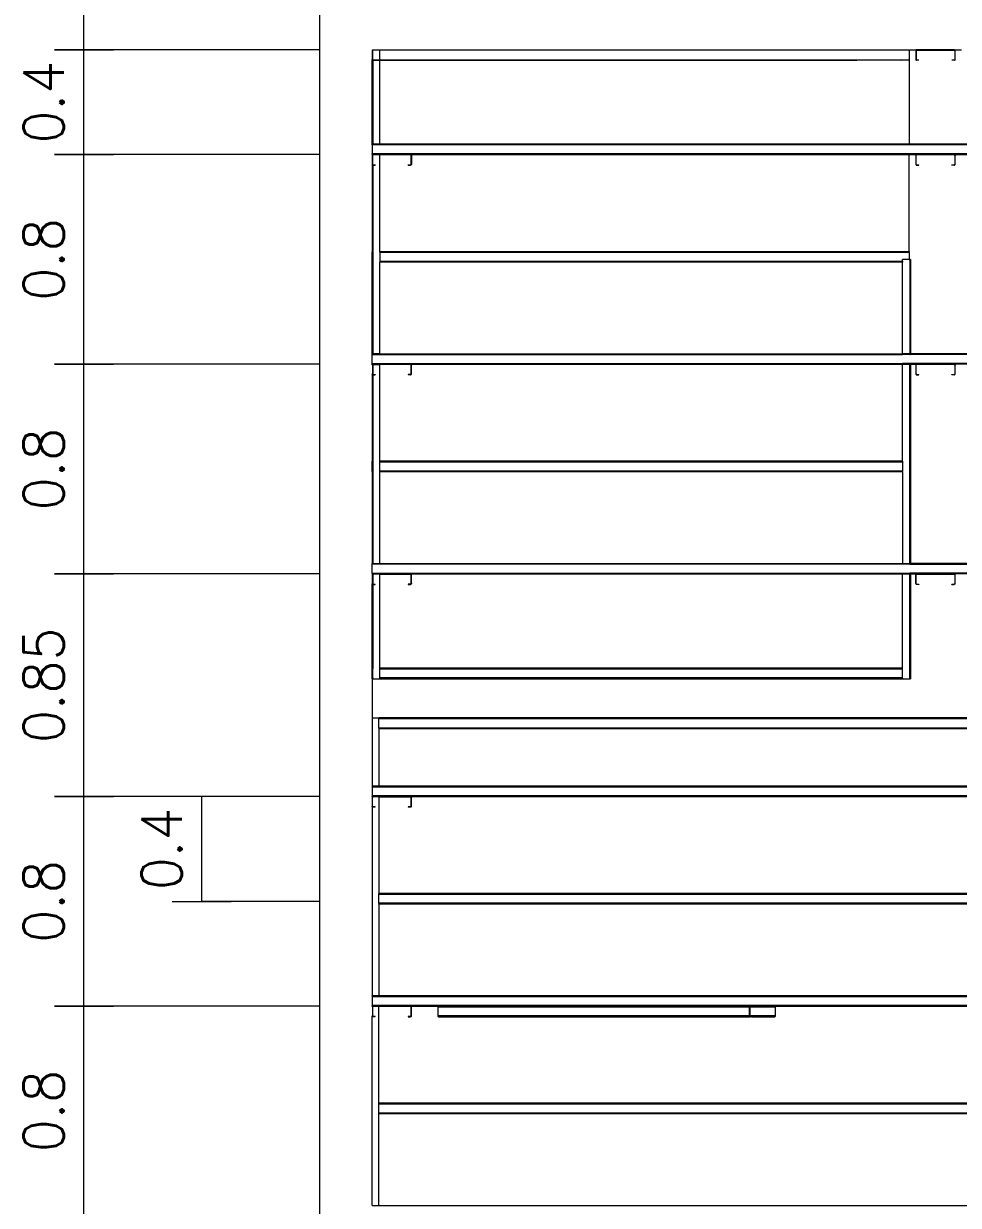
# Model space of a CAD drawing. Header units: millimetres. Extents: x 16 to 499, y 22 to 82.
# Drawn here: x 305.3 to 312.44, y 62.7 to 71.72 of the extents above; entities that cross this region are included whole.
import ezdxf
from ezdxf.enums import TextEntityAlignment as Align

# ---------------------------------------------------------------- set-up
doc = ezdxf.new("R2010")
doc.units = ezdxf.units.MM
doc.layers.add('BARRAS_DE_ACERO', color=7, linetype='Continuous', lineweight=9)
doc.layers.add('COTAS', color=13, linetype='Continuous', lineweight=9)
doc.styles.add('CYPETXT', font='romans__.ttf', dxfattribs={"height": 0.2})

msp = doc.modelspace()

# ---------------------------------------------------------------- linework, layer by layer
at = {"layer": 'BARRAS_DE_ACERO'}
for p, q in [((307.5616, 71.5184), (307.5616, 71.9184)), ((307.9616, 71.4444), (307.9616, 70.7984)), ((307.9621, 71.4421), (307.9616, 71.4444)), ((307.9621, 70.7984), (307.9621, 71.4421)), ((307.9634, 71.4402), (307.9621, 71.4421)), ((307.9636, 71.4444), (307.9636, 71.5124)), ((307.9639, 71.4429), (307.9636, 71.4444)), ((307.9639, 71.4429), (307.9648, 71.4416)), ((307.9648, 71.4416), (307.9653, 71.4412)), ((307.9653, 71.4412), (307.9653, 71.5156)), ((307.9653, 71.4412), (307.9661, 71.4407)), ((307.9676, 71.4404), (307.9661, 71.4407)), ((307.9676, 71.4404), (307.9676, 71.5164)), ((307.9856, 71.4404), (307.9676, 71.4404)), ((307.9856, 71.4384), (307.9856, 71.4404)), ((308.0216, 70.7984), (308.0216, 71.5164)), ((312.0616, 71.5184), (312.0616, 70.7984)), ((312.1116, 71.4444), (312.1121, 71.4421)), ((312.1121, 71.5147), (312.1134, 71.5166)), ((312.1134, 71.4402), (312.1121, 71.4421)), ((312.1153, 71.5179), (312.1134, 71.5166)), ((312.1136, 71.5124), (312.1139, 71.5139)), ((312.1136, 71.5124), (312.1136, 71.4444)), ((312.1139, 71.4429), (312.1136, 71.4444)), ((312.1139, 71.5139), (312.1148, 71.5152)), ((312.1139, 71.4429), (312.1148, 71.4416)), ((312.1161, 71.5161), (312.1148, 71.5152)), ((312.1161, 71.4407), (312.1148, 71.4416)), ((312.1176, 71.5184), (312.1153, 71.5179)), ((312.1161, 71.5161), (312.1176, 71.5164)), ((312.1176, 71.4404), (312.1161, 71.4407)), ((312.4056, 71.5184), (312.1176, 71.5184)), ((312.1176, 71.5164), (312.4056, 71.5164)), ((312.3876, 71.4384), (312.3876, 71.4404)), ((312.4056, 71.4404), (312.3876, 71.4404)), ((312.4056, 71.5184), (312.4616, 71.5184)), ((312.4079, 71.5179), (312.4056, 71.5184)), ((312.4072, 71.5161), (312.4056, 71.5164)), ((312.4056, 71.4404), (312.4072, 71.4407)), ((312.4084, 71.5152), (312.4072, 71.5161)), ((312.4084, 71.4416), (312.4072, 71.4407)), ((312.4079, 71.5179), (312.4099, 71.5166)), ((312.4084, 71.5152), (312.4093, 71.5139)), ((312.4093, 71.4429), (312.4084, 71.4416)), ((312.4096, 71.5124), (312.4093, 71.5139)), ((312.4093, 71.4429), (312.4096, 71.4444)), ((312.4096, 71.5124), (312.4096, 71.4444)), ((312.4099, 71.5166), (312.4112, 71.5147)), ((312.4112, 71.4421), (312.4099, 71.4402)), ((312.4116, 71.5124), (312.4112, 71.5147)), ((312.4112, 71.4421), (312.4116, 71.4444)), ((312.4116, 71.4444), (312.4116, 71.5124)), ((307.9634, 70.7984), (307.9634, 71.4402)), ((307.9653, 71.4389), (307.9634, 71.4402)), ((307.9653, 71.4389), (307.9653, 70.7984)), ((307.9676, 71.4384), (307.9653, 71.4389)), ((307.9676, 71.4384), (307.9676, 70.7984)), ((307.9676, 71.4384), (307.9856, 71.4384)), ((312.1153, 71.4389), (312.1134, 71.4402)), ((312.1153, 71.4389), (312.1176, 71.4384)), ((312.1356, 71.4384), (312.1176, 71.4384)), ((312.4056, 71.4384), (312.3876, 71.4384)), ((312.4079, 71.4389), (312.4056, 71.4384)), ((312.4099, 71.4402), (312.4079, 71.4389)), ((307.9621, 70.6384), (307.9621, 69.975)), ((307.9653, 70.6384), (307.9653, 69.9767)), ((307.9676, 70.6384), (307.9676, 69.978)), ((308.0216, 69.9784), (308.0216, 70.7164)), ((312.0616, 69.9784), (312.0616, 70.7184)), ((307.9616, 69.9767), (307.9616, 69.9775)), ((307.9619, 69.9767), (307.9616, 69.9767)), ((307.9616, 69.9747), (307.9616, 69.9767)), ((307.9616, 69.9747), (307.9616, 69.9724)), ((307.9622, 69.9747), (307.9616, 69.9747)), ((307.9616, 69.9044), (307.9616, 69.9724)), ((307.9619, 69.9767), (307.9621, 69.9752)), ((307.9621, 69.975), (307.9621, 69.9752)), ((307.9623, 69.9739), (307.9625, 69.9724)), ((307.9625, 69.9044), (307.9625, 69.9724)), ((307.9634, 69.9739), (307.9634, 69.9724)), ((307.9634, 69.9044), (307.9634, 69.9724)), ((307.9653, 69.9752), (307.9653, 69.9767)), ((307.9653, 69.9752), (307.9653, 69.9747)), ((307.9653, 69.9747), (307.9653, 69.9739)), ((307.9653, 69.9724), (307.9653, 69.9739)), ((307.9653, 69.9724), (307.9653, 69.9724)), ((307.9653, 69.9044), (307.9653, 69.9724)), ((307.9676, 69.9768), (307.9676, 69.978)), ((307.9676, 69.9768), (307.9676, 69.9768)), ((307.9676, 69.9768), (307.9676, 69.9767)), ((307.9676, 69.9767), (307.9676, 69.9764)), ((307.9676, 69.9767), (307.9676, 69.9767)), ((307.9676, 69.9764), (307.9676, 69.9761)), ((307.9676, 69.9749), (307.9676, 69.9761)), ((307.9676, 69.9749), (307.9676, 69.9749)), ((307.9676, 69.9748), (307.9676, 69.9749)), ((307.9676, 69.9724), (307.9676, 69.9044)), ((308.0216, 69.9784), (312.0616, 69.9784)), ((308.0216, 69.9784), (308.0216, 69.978)), ((308.0216, 69.978), (312.0616, 69.978)), ((308.0216, 69.9767), (308.0216, 69.978)), ((308.0216, 69.9767), (312.0616, 69.9767)), ((308.0216, 69.9764), (308.0216, 69.9767)), ((308.0216, 69.9764), (308.0216, 69.9761)), ((308.0216, 69.9752), (308.0216, 69.9761)), ((308.0216, 69.9752), (308.0216, 69.9747)), ((312.0616, 69.9724), (308.0216, 69.9724)), ((312.011, 69.9044), (312.011, 69.9184)), ((312.0616, 69.9184), (312.011, 69.9184)), ((312.0616, 69.9784), (312.0616, 69.978)), ((312.0616, 69.978), (312.0616, 69.9767)), ((312.0616, 69.9747), (312.0616, 69.9767)), ((312.0673, 69.9184), (312.0673, 69.1984)), ((312.0692, 69.9184), (312.0673, 69.9184)), ((312.0692, 69.9184), (312.0705, 69.9184)), ((312.0692, 69.1984), (312.0692, 69.9184)), ((312.0705, 69.9184), (312.0705, 69.1984)), ((312.071, 69.9184), (312.0705, 69.9184)), ((312.071, 69.1984), (312.071, 69.9184)), ((307.9621, 69.9018), (307.9622, 69.9021)), ((307.9634, 69.9044), (307.9634, 69.9029)), ((307.9634, 69.9021), (307.9634, 69.9029)), ((307.9634, 69.9029), (307.9634, 69.9029)), ((307.9634, 69.9021), (307.9634, 69.9004)), ((307.9634, 69.1984), (307.9634, 69.9004)), ((307.9653, 69.9044), (307.9653, 69.9029)), ((307.9653, 69.9016), (307.9653, 69.9021)), ((307.9653, 69.9007), (307.9653, 69.9016)), ((307.9653, 69.9004), (307.9653, 69.9007)), ((307.9653, 69.9004), (307.9653, 69.1984)), ((307.9676, 69.9044), (307.9676, 69.9029)), ((307.9676, 69.9029), (307.9676, 69.9029)), ((307.9676, 69.8984), (307.9676, 69.1984)), ((308.0216, 69.9044), (312.011, 69.9044)), ((308.0216, 69.9021), (308.0216, 69.9016)), ((312.011, 69.9021), (308.0216, 69.9021)), ((308.0216, 69.9016), (308.0216, 69.9002)), ((312.011, 69.8984), (308.0216, 69.8984)), ((308.0216, 69.1984), (308.0216, 69.8984)), ((312.011, 69.9044), (312.011, 69.9021)), ((312.011, 69.9002), (312.011, 69.9021)), ((312.011, 68.3784), (312.011, 69.1184)), ((312.065, 69.1184), (312.065, 68.3184)), ((312.0673, 67.5984), (312.0673, 69.1184)), ((307.9616, 69.0384), (307.9616, 68.3775)), ((307.9653, 69.0384), (307.9653, 68.3767)), ((307.9676, 69.0384), (307.9676, 68.378)), ((307.9616, 68.3767), (307.9616, 68.3775)), ((307.9619, 68.3767), (307.9616, 68.3775)), ((307.9616, 68.3747), (307.9616, 68.3767)), ((307.9616, 68.3724), (307.9616, 68.3747)), ((307.9622, 68.3747), (307.9616, 68.3747)), ((307.9625, 68.3724), (307.9623, 68.3739)), ((307.9634, 68.3724), (307.9634, 68.3739)), ((307.9653, 68.3767), (307.9653, 68.3752)), ((307.9653, 68.3747), (307.9653, 68.3752)), ((307.9653, 68.3739), (307.9653, 68.3747)), ((307.9676, 68.3768), (307.9676, 68.378)), ((307.9676, 68.3768), (307.9676, 68.3767)), ((307.9676, 68.3764), (307.9676, 68.3767)), ((307.9676, 68.3767), (307.9676, 68.3767)), ((307.9676, 68.3764), (307.9676, 68.3761)), ((307.9676, 68.3761), (307.9676, 68.3749)), ((307.9676, 68.3749), (307.9676, 68.3748)), ((307.9676, 68.3749), (307.9676, 68.3749)), ((307.9676, 68.3748), (307.9676, 68.3739)), ((307.9676, 68.3739), (307.9676, 68.3726)), ((308.0216, 68.3784), (312.011, 68.3784)), ((312.011, 68.378), (308.0216, 68.378)), ((308.0216, 68.3767), (312.011, 68.3767)), ((308.0216, 68.3764), (308.0216, 68.3767)), ((308.0216, 68.3764), (308.0216, 68.3761)), ((308.0216, 68.3752), (308.0216, 68.3761)), ((308.0216, 68.3752), (308.0216, 68.3747)), ((308.0216, 68.3747), (310.8673, 68.3747)), ((308.0216, 68.3747), (308.0216, 68.3724)), ((312.011, 68.3784), (312.011, 68.378)), ((312.011, 68.378), (312.011, 68.3767)), ((312.011, 68.3747), (312.011, 68.3724)), ((307.9616, 68.3044), (307.9616, 68.3724)), ((307.9616, 68.3724), (307.9625, 68.3724)), ((307.9616, 68.3021), (307.9616, 68.3002)), ((307.9625, 68.3724), (307.9625, 68.3724)), ((307.9634, 68.3044), (307.9634, 68.3724)), ((307.9634, 68.3029), (307.9634, 68.3044)), ((307.9634, 68.3029), (307.9634, 68.3021)), ((307.9634, 68.3029), (307.9634, 68.3029)), ((307.9634, 68.3004), (307.9634, 68.3021)), ((307.9653, 68.3724), (307.9653, 68.3044)), ((307.9653, 68.3029), (307.9653, 68.3044)), ((307.9653, 68.3022), (307.9653, 68.3029)), ((307.9653, 68.3016), (307.9653, 68.3007)), ((307.9653, 68.3002), (307.9653, 68.2984)), ((307.9676, 68.3726), (307.9676, 68.3726)), ((307.9676, 68.3726), (307.9676, 68.3724)), ((307.9676, 68.3724), (307.9676, 68.3044)), ((307.9676, 68.3029), (307.9676, 68.3044)), ((307.9676, 68.3029), (307.9676, 68.3029)), ((307.9676, 68.3021), (307.9676, 68.3029)), ((307.9676, 68.3016), (307.9676, 68.3007)), ((307.9676, 68.3004), (307.9676, 68.3007)), ((307.9676, 68.3004), (307.9676, 68.3002)), ((307.9676, 68.2984), (307.9676, 68.2989)), ((307.9676, 68.2984), (307.9676, 67.5984)), ((308.0216, 68.3724), (312.011, 68.3724)), ((308.0216, 68.3044), (308.0216, 68.3724)), ((308.0216, 68.3044), (312.011, 68.3044)), ((308.0216, 68.3021), (308.0216, 68.3044)), ((308.0216, 68.3002), (308.0216, 68.3016)), ((308.0216, 68.2989), (308.0216, 68.3002)), ((312.011, 68.2984), (308.0216, 68.2984)), ((312.011, 68.2989), (312.011, 68.2984)), ((312.0692, 67.5984), (312.0692, 68.3402)), ((307.9616, 67.5984), (307.9621, 67.5984)), ((307.9616, 67.5966), (307.9616, 67.5979)), ((307.9616, 67.5947), (307.9616, 67.5966)), ((307.9616, 67.5924), (307.9616, 67.5947)), ((307.9616, 67.5244), (307.9616, 67.5924)), ((307.9616, 67.5221), (307.9616, 67.5244)), ((307.9616, 67.5221), (307.9616, 67.5202)), ((307.9616, 67.5189), (307.9616, 67.5184)), ((307.9621, 67.5184), (307.9616, 67.5184)), ((307.9639, 67.5139), (307.9636, 67.5124)), ((307.9636, 67.4444), (307.9636, 67.5124)), ((307.9639, 67.5139), (307.9648, 67.5152)), ((307.9653, 67.5156), (307.9648, 67.5152)), ((307.9661, 67.5161), (307.9653, 67.5156)), ((307.9653, 67.4412), (307.9653, 67.5156)), ((307.9661, 67.5161), (307.9676, 67.5164)), ((308.2556, 67.5184), (307.9676, 67.5184)), ((308.0216, 67.5164), (307.9676, 67.5164)), ((308.0216, 66.7984), (308.0216, 67.5164)), ((308.0216, 67.5164), (308.2556, 67.5164)), ((308.2556, 67.5164), (308.2572, 67.5161)), ((308.2572, 67.5161), (308.2584, 67.5152)), ((308.2584, 67.5152), (308.2593, 67.5139)), ((308.2593, 67.5139), (308.2596, 67.5124)), ((308.2596, 67.4444), (308.2596, 67.5124)), ((308.2616, 67.4444), (308.2616, 67.5124)), ((312.011, 66.7984), (312.011, 67.5184)), ((312.065, 66.7184), (312.065, 67.5184)), ((312.0673, 67.5184), (312.0673, 66.7184)), ((312.0705, 67.5184), (312.0705, 66.7184)), ((312.071, 67.5184), (312.071, 66.7184)), ((307.9616, 67.4444), (307.9616, 66.7975)), ((307.9616, 67.4444), (307.9621, 67.4421)), ((307.9634, 67.4402), (307.9621, 67.4421)), ((307.9634, 67.4402), (307.9634, 66.7984)), ((307.9653, 67.4389), (307.9634, 67.4402)), ((307.9639, 67.4429), (307.9636, 67.4444)), ((307.9648, 67.4416), (307.9639, 67.4429)), ((307.9648, 67.4416), (307.9653, 67.4412)), ((307.9653, 67.4412), (307.9661, 67.4407)), ((307.9653, 67.4389), (307.9653, 66.7984)), ((307.9676, 67.4384), (307.9653, 67.4389)), ((307.9661, 67.4407), (307.9676, 67.4404)), ((307.9676, 67.4384), (307.9856, 67.4384)), ((307.9856, 67.4384), (307.9856, 67.4404)), ((308.2376, 67.4404), (308.2376, 67.4384)), ((308.2556, 67.4404), (308.2376, 67.4404)), ((308.2376, 67.4384), (308.2556, 67.4384)), ((308.2572, 67.4407), (308.2556, 67.4404)), ((308.2572, 67.4407), (308.2584, 67.4416)), ((308.2584, 67.4416), (308.2593, 67.4429)), ((308.2596, 67.4444), (308.2593, 67.4429)), ((308.2599, 67.4402), (308.2612, 67.4421)), ((308.2616, 67.4444), (308.2612, 67.4421)), ((307.9616, 66.7975), (307.9616, 66.7966)), ((307.9616, 66.7975), (307.9619, 66.7966)), ((307.9619, 66.7966), (307.9616, 66.7966)), ((307.9622, 66.7947), (307.9616, 66.7947)), ((307.9619, 66.7964), (307.9619, 66.7966)), ((307.9619, 66.7964), (307.9619, 66.7961)), ((307.9621, 66.795), (307.9619, 66.7961)), ((307.9621, 66.795), (307.9621, 66.7964)), ((307.9625, 66.7924), (307.9623, 66.7939)), ((307.9625, 66.7924), (307.9625, 66.7924)), ((307.9634, 66.7964), (307.9634, 66.7939)), ((307.9634, 66.7939), (307.9634, 66.7924)), ((307.9634, 66.7924), (307.9634, 66.7221)), ((307.9653, 66.7979), (307.9653, 66.7984)), ((307.9653, 66.7966), (307.9653, 66.7979)), ((307.9653, 66.7964), (307.9653, 66.7966)), ((307.9653, 66.7964), (307.9653, 66.7952)), ((307.9653, 66.7952), (307.9653, 66.7939)), ((307.9653, 66.7939), (307.9653, 66.7244)), ((307.9676, 66.7979), (307.9676, 66.7966)), ((307.9676, 66.7964), (307.9676, 66.7966)), ((307.9676, 66.7947), (307.9676, 66.7964)), ((307.9676, 66.7244), (307.9676, 66.7924)), ((308.0216, 66.7984), (312.011, 66.7984)), ((312.011, 66.7979), (308.0216, 66.7979)), ((308.0216, 66.7966), (308.0216, 66.7952)), ((308.0216, 66.7947), (308.0216, 66.7952)), ((308.0216, 66.7924), (308.0216, 66.7939)), ((312.011, 66.7984), (312.011, 66.7979)), ((312.011, 66.7244), (312.011, 66.7924)), ((307.9622, 66.7221), (307.9616, 66.7221)), ((307.9616, 66.7221), (307.9616, 66.7202)), ((307.9616, 66.7202), (307.9616, 66.7193)), ((307.9616, 66.7193), (307.9616, 66.7184)), ((307.9616, 66.7184), (307.9621, 66.7184)), ((307.9616, 66.7184), (307.9616, 66.4184)), ((307.9619, 66.7202), (307.9621, 66.7218)), ((307.9621, 66.7218), (307.9622, 66.7221)), ((307.9621, 66.7218), (307.9621, 66.7189)), ((307.9621, 66.7184), (307.9621, 66.7189)), ((307.9621, 66.7184), (307.9634, 66.7184)), ((307.9622, 66.7221), (307.9625, 66.7244)), ((307.9634, 66.7184), (307.9634, 66.7221)), ((307.9634, 66.7184), (307.9653, 66.7184)), ((307.9676, 66.7244), (307.9676, 66.7189)), ((308.0216, 66.7202), (308.0216, 66.7221)), ((312.011, 66.7202), (308.0216, 66.7202)), ((308.0216, 66.7189), (308.0216, 66.7202)), ((308.0216, 66.7189), (308.0216, 66.7184)), ((312.011, 66.7221), (312.011, 66.7202)), ((312.011, 66.7202), (312.011, 66.7189)), ((312.011, 66.7184), (312.0616, 66.7184)), ((307.9616, 66.4184), (308.0123, 66.4184)), ((308.0123, 66.4184), (308.0123, 66.4179)), ((314.5104, 66.4184), (308.0123, 66.4184)), ((314.5104, 66.4166), (308.0123, 66.4166)), ((308.0123, 66.4147), (308.0123, 66.4166)), ((308.0123, 66.4124), (308.0123, 66.4147)), ((308.0123, 66.4147), (314.5104, 66.4147)), ((308.0123, 66.3444), (308.0123, 66.4124)), ((308.0123, 66.3421), (308.0123, 66.3444)), ((308.0123, 66.3402), (308.0123, 66.3421)), ((308.0123, 66.3421), (314.5104, 66.3421)), ((308.0123, 66.3402), (308.0123, 66.3389)), ((307.9616, 65.8984), (307.9616, 65.8979)), ((307.9616, 65.8979), (307.9616, 65.8966)), ((314.5676, 65.8979), (307.9616, 65.8979)), ((307.9616, 65.8966), (307.9616, 65.8947)), ((307.9616, 65.8924), (307.9616, 65.8244)), ((307.9616, 65.8221), (307.9616, 65.8216)), ((307.9616, 65.8207), (307.9616, 65.8216)), ((307.9616, 65.8207), (307.9616, 65.8207)), ((307.9616, 65.8202), (307.9616, 65.8189)), ((307.9616, 65.8184), (307.9616, 65.8124)), ((307.9621, 65.8147), (307.9616, 65.8124)), ((307.9634, 65.8166), (307.9621, 65.8147)), ((307.9634, 65.8166), (307.9653, 65.8179)), ((307.9639, 65.8139), (307.9636, 65.8124)), ((307.9636, 65.7444), (307.9636, 65.8124)), ((307.9639, 65.8139), (307.9648, 65.8152)), ((307.9661, 65.8161), (307.9648, 65.8152)), ((307.9676, 65.8164), (307.9661, 65.8161)), ((307.9676, 65.8184), (308.2556, 65.8184)), ((308.0123, 65.8164), (307.9676, 65.8164)), ((308.0123, 65.8164), (308.0123, 65.0784)), ((308.0123, 65.8164), (308.2556, 65.8164)), ((308.2556, 65.8184), (308.4677, 65.8184)), ((308.2579, 65.8179), (308.2556, 65.8184)), ((308.2556, 65.8164), (308.2572, 65.8161)), ((308.2584, 65.8152), (308.2572, 65.8161)), ((308.2599, 65.8166), (308.2579, 65.8179)), ((308.2593, 65.8139), (308.2584, 65.8152)), ((308.2593, 65.8139), (308.2596, 65.8124)), ((308.2596, 65.7444), (308.2596, 65.8124)), ((308.2612, 65.8147), (308.2599, 65.8166)), ((308.2612, 65.8147), (308.2616, 65.8124)), ((308.2616, 65.7444), (308.2616, 65.8124)), ((314.5104, 65.8184), (311.0349, 65.8184)), ((307.9634, 65.7402), (307.9621, 65.7421)), ((307.9634, 65.7402), (307.9653, 65.7389)), ((307.9639, 65.7429), (307.9636, 65.7444)), ((307.9648, 65.7416), (307.9639, 65.7429)), ((307.9648, 65.7416), (307.9661, 65.7407)), ((307.9676, 65.7384), (307.9653, 65.7389)), ((307.9856, 65.7384), (307.9676, 65.7384)), ((308.2376, 65.7404), (308.2376, 65.7384)), ((308.2556, 65.7404), (308.2376, 65.7404)), ((308.2556, 65.7384), (308.2376, 65.7384)), ((308.2556, 65.7404), (308.2572, 65.7407)), ((308.2579, 65.7389), (308.2556, 65.7384)), ((308.2572, 65.7407), (308.2584, 65.7416)), ((308.2579, 65.7389), (308.2599, 65.7402)), ((308.2593, 65.7429), (308.2584, 65.7416)), ((308.2593, 65.7429), (308.2596, 65.7444)), ((308.2599, 65.7402), (308.2612, 65.7421)), ((308.2612, 65.7421), (308.2616, 65.7444)), ((314.5104, 65.0784), (308.0123, 65.0784)), ((308.0123, 65.0767), (314.5104, 65.0767)), ((311.8197, 65.0747), (308.0123, 65.0747)), ((314.5104, 65.0747), (311.8197, 65.0747)), ((308.0123, 64.9989), (308.0123, 65.0002)), ((308.0123, 64.9984), (308.0123, 64.9989)), ((314.5104, 64.9989), (308.0123, 64.9989)), ((308.0123, 64.9984), (308.0123, 64.2984)), ((307.9616, 62.6984), (307.9616, 64.1444)), ((308.0123, 63.4784), (308.0123, 64.2164)), ((308.0123, 63.4784), (314.5104, 63.4784)), ((312.8922, 63.478), (308.0123, 63.478)), ((308.0123, 63.4767), (314.5104, 63.4767)), ((308.0123, 63.4044), (308.0123, 63.4724)), ((314.5104, 63.4747), (311.8197, 63.4747)), ((308.0123, 63.4044), (314.5104, 63.4044)), ((308.0123, 63.4021), (308.0123, 63.4044)), ((308.0123, 63.4002), (308.0123, 63.4021)), ((308.0123, 63.3989), (308.0123, 63.4002)), ((314.5104, 63.3989), (308.0123, 63.3989)), ((308.0123, 63.3984), (308.0123, 63.3989)), ((308.0123, 62.6984), (308.0123, 63.3984)), ((314.5104, 63.3984), (308.0123, 63.3984))]:
    msp.add_line(p, q, dxfattribs=at)
at = {"layer": 'BARRAS_DE_ACERO', "color": 2}
for p, q in [((307.9616, 71.5184), (311.6616, 71.5184)), ((311.6616, 71.5184), (312.0616, 71.5184)), ((307.9653, 71.4389), (311.6616, 71.4389)), ((307.9621, 70.7984), (307.9616, 70.7984)), ((307.9616, 70.7979), (307.9616, 70.7984)), ((307.9616, 70.7952), (307.9616, 70.7966)), ((322.3608, 70.7966), (307.9616, 70.7966)), ((307.9616, 70.7952), (307.9616, 70.7947)), ((322.361, 70.7947), (307.9616, 70.7947)), ((307.9616, 70.7924), (307.9616, 70.7947)), ((322.361, 70.7244), (307.9616, 70.7244)), ((307.9616, 70.7229), (307.9616, 70.7244)), ((307.9616, 70.7221), (322.361, 70.7221)), ((307.9616, 70.7202), (322.3608, 70.7202)), ((307.9616, 70.7202), (307.9616, 70.7189)), ((307.9616, 70.7189), (312.0616, 70.7189)), ((307.9616, 70.7189), (307.9616, 70.7184)), ((307.9621, 70.7984), (307.9634, 70.7984)), ((308.0216, 70.7984), (312.0616, 70.7984)), ((312.0616, 70.7984), (312.4616, 70.7984)), ((314.861, 70.7189), (312.0616, 70.7189)), ((307.9616, 70.7184), (307.9616, 70.7124)), ((307.9616, 70.7184), (307.9621, 70.7184)), ((307.9621, 70.7147), (307.9616, 70.7124)), ((307.9616, 70.6444), (307.9621, 70.6421)), ((307.9616, 70.6444), (307.9616, 70.6384)), ((307.9634, 70.7184), (307.9621, 70.7184)), ((307.9621, 70.7184), (307.9621, 70.7147)), ((307.9634, 70.7166), (307.9621, 70.7147)), ((307.9621, 70.6421), (307.9621, 70.6384)), ((307.9634, 70.6402), (307.9621, 70.6421)), ((307.9634, 70.7184), (307.9634, 70.7166)), ((307.9634, 70.7184), (307.9653, 70.7184)), ((307.9653, 70.7179), (307.9634, 70.7166)), ((307.9634, 70.6402), (307.9634, 70.6384)), ((307.9653, 70.6389), (307.9634, 70.6402)), ((307.9639, 70.7139), (307.9636, 70.7124)), ((307.9636, 70.6444), (307.9636, 70.7124)), ((307.9636, 70.6444), (307.9639, 70.6429)), ((307.9648, 70.7152), (307.9639, 70.7139)), ((307.9648, 70.6416), (307.9639, 70.6429)), ((307.9648, 70.7152), (307.9653, 70.7156)), ((307.9648, 70.6416), (307.9653, 70.6412)), ((307.9653, 70.7179), (307.9653, 70.7184)), ((307.9676, 70.7184), (307.9653, 70.7184)), ((307.9676, 70.7184), (307.9653, 70.7179)), ((307.9661, 70.7161), (307.9653, 70.7156)), ((307.9653, 70.7156), (307.9653, 70.6412)), ((307.9653, 70.6412), (307.9661, 70.6407)), ((307.9653, 70.6389), (307.9653, 70.6384)), ((307.9676, 70.6384), (307.9653, 70.6389)), ((307.9661, 70.7161), (307.9676, 70.7164)), ((307.9676, 70.6404), (307.9661, 70.6407)), ((308.2556, 70.7184), (307.9676, 70.7184)), ((308.0216, 70.7164), (307.9676, 70.7164)), ((307.9676, 70.6404), (307.9676, 70.7164)), ((307.9676, 70.6404), (307.9856, 70.6404)), ((307.9676, 70.6384), (307.9856, 70.6384)), ((307.9856, 70.6404), (307.9856, 70.6384)), ((308.2556, 70.7164), (308.0216, 70.7164)), ((308.2376, 70.6384), (308.2376, 70.6404)), ((308.2376, 70.6384), (308.2556, 70.6384)), ((308.2572, 70.7161), (308.2556, 70.7164)), ((308.2579, 70.6389), (308.2556, 70.6384)), ((308.2572, 70.7161), (308.2584, 70.7152)), ((308.2572, 70.6407), (308.2584, 70.6416)), ((308.2599, 70.7166), (308.2579, 70.7179)), ((308.2579, 70.6389), (308.2599, 70.6402)), ((308.2593, 70.7139), (308.2584, 70.7152)), ((308.2593, 70.6429), (308.2584, 70.6416)), ((308.2593, 70.7139), (308.2596, 70.7124)), ((308.2596, 70.6444), (308.2593, 70.6429)), ((308.2596, 70.6444), (308.2596, 70.7124)), ((308.2612, 70.7147), (308.2599, 70.7166)), ((308.2599, 70.6402), (308.2612, 70.6421)), ((312.1116, 70.7124), (312.1121, 70.7147)), ((312.1116, 70.7124), (312.1116, 70.6444)), ((312.1121, 70.6421), (312.1116, 70.6444)), ((312.1121, 70.7147), (312.1134, 70.7166)), ((312.1134, 70.6402), (312.1121, 70.6421)), ((312.1134, 70.7166), (312.1153, 70.7179)), ((312.1134, 70.6402), (312.1153, 70.6389)), ((312.1139, 70.6429), (312.1136, 70.6444)), ((312.1148, 70.6416), (312.1139, 70.6429)), ((312.1161, 70.7161), (312.1148, 70.7152)), ((312.1148, 70.6416), (312.1161, 70.6407)), ((312.1153, 70.6389), (312.1176, 70.6384)), ((312.1161, 70.7161), (312.1176, 70.7164)), ((312.1161, 70.6407), (312.1176, 70.6404)), ((312.4056, 70.7184), (312.1176, 70.7184)), ((312.4056, 70.7164), (312.1176, 70.7164)), ((312.1176, 70.6404), (312.1356, 70.6404)), ((312.1176, 70.6384), (312.1356, 70.6384)), ((312.1356, 70.6384), (312.1356, 70.6404)), ((312.3876, 70.6384), (312.3876, 70.6404)), ((312.3876, 70.6404), (312.4056, 70.6404)), ((312.4056, 70.6384), (312.3876, 70.6384)), ((312.4056, 70.7164), (312.4072, 70.7161)), ((312.4072, 70.6407), (312.4056, 70.6404)), ((312.4056, 70.6384), (312.4079, 70.6389)), ((312.4084, 70.7152), (312.4072, 70.7161)), ((312.4072, 70.6407), (312.4084, 70.6416)), ((312.4079, 70.7179), (312.4099, 70.7166)), ((312.4079, 70.6389), (312.4099, 70.6402)), ((312.4084, 70.7152), (312.4093, 70.7139)), ((312.4093, 70.6429), (312.4084, 70.6416)), ((312.4096, 70.7124), (312.4093, 70.7139)), ((312.4096, 70.6444), (312.4093, 70.6429)), ((312.4096, 70.7124), (312.4096, 70.6444)), ((312.4099, 70.7166), (312.4112, 70.7147)), ((312.4099, 70.6402), (312.4112, 70.6421)), ((312.4112, 70.7147), (312.4116, 70.7124)), ((312.4112, 70.6421), (312.4116, 70.6444)), ((312.4116, 70.6444), (312.4116, 70.7124)), ((307.9616, 69.1979), (307.9616, 69.1984)), ((307.9616, 69.1966), (307.9616, 69.1979)), ((307.9616, 69.1979), (312.011, 69.1979)), ((307.9616, 69.1947), (312.011, 69.1947)), ((307.9616, 69.1244), (307.9616, 69.1924)), ((307.9616, 69.1924), (312.011, 69.1924)), ((312.011, 69.1984), (312.011, 69.1984)), ((312.065, 69.1984), (312.011, 69.1984)), ((312.065, 69.1979), (312.011, 69.1979)), ((312.065, 69.1966), (312.011, 69.1966)), ((312.011, 69.1947), (312.065, 69.1947)), ((312.065, 69.1924), (312.011, 69.1924)), ((312.0673, 69.1979), (312.065, 69.1979)), ((312.065, 69.1966), (312.0705, 69.1966)), ((322.361, 69.1947), (312.065, 69.1947)), ((312.0673, 69.1924), (312.065, 69.1924)), ((312.0673, 69.1984), (312.0692, 69.1984)), ((317.5748, 69.1979), (312.0673, 69.1979)), ((312.0673, 69.1924), (312.0687, 69.1924)), ((322.361, 69.1924), (312.0687, 69.1924)), ((312.0705, 69.1984), (312.0692, 69.1984)), ((312.071, 69.1984), (312.0705, 69.1984)), ((312.0705, 69.1966), (322.3608, 69.1966)), ((312.4616, 69.1984), (312.071, 69.1984)), ((307.9616, 69.1229), (307.9616, 69.1221)), ((307.9616, 69.1221), (312.011, 69.1221)), ((307.9616, 69.1202), (307.9616, 69.1221)), ((307.9616, 69.1189), (307.9616, 69.1202)), ((307.9616, 69.1202), (312.011, 69.1202)), ((307.9616, 69.1189), (312.011, 69.1189)), ((307.9616, 69.1184), (307.9621, 69.1184)), ((307.9621, 69.1147), (307.9616, 69.1124)), ((307.9634, 69.1184), (307.9621, 69.1184)), ((307.9634, 69.1184), (307.9653, 69.1184)), ((307.9634, 69.1184), (307.9634, 69.1166)), ((307.9653, 69.1179), (307.9634, 69.1166)), ((307.9636, 69.1124), (307.9639, 69.1139)), ((307.9636, 69.1124), (307.9636, 69.0444)), ((307.9639, 69.1139), (307.9648, 69.1152)), ((307.9648, 69.1152), (307.9653, 69.1156)), ((307.9653, 69.1179), (307.9653, 69.1184)), ((307.9676, 69.1184), (307.9653, 69.1179)), ((307.9653, 69.1156), (307.9661, 69.1161)), ((307.9653, 69.1156), (307.9653, 69.0412)), ((307.9661, 69.1161), (307.9676, 69.1164)), ((307.9676, 69.1164), (308.0216, 69.1164)), ((307.9676, 69.1164), (307.9676, 69.0404)), ((308.2556, 69.1164), (308.0216, 69.1164)), ((312.011, 69.1184), (308.2556, 69.1184)), ((308.2572, 69.1161), (308.2556, 69.1164)), ((308.2584, 69.1152), (308.2572, 69.1161)), ((308.2584, 69.1152), (308.2593, 69.1139)), ((308.2596, 69.1124), (308.2593, 69.1139)), ((308.2596, 69.0444), (308.2596, 69.1124)), ((308.2612, 69.1147), (308.2599, 69.1166)), ((308.2612, 69.1147), (308.2616, 69.1124)), ((308.2616, 69.0444), (308.2616, 69.1124)), ((312.065, 69.1244), (312.011, 69.1244)), ((312.065, 69.1221), (312.011, 69.1221)), ((312.011, 69.1202), (312.065, 69.1202)), ((312.011, 69.1184), (312.0616, 69.1184)), ((312.0705, 69.1244), (312.065, 69.1244)), ((312.065, 69.1221), (312.0692, 69.1221)), ((312.0673, 69.1202), (312.065, 69.1202)), ((312.065, 69.1189), (312.0673, 69.1189)), ((312.0692, 69.1202), (312.0673, 69.1202)), ((314.861, 69.1189), (312.0673, 69.1189)), ((322.3262, 69.1221), (312.0692, 69.1221)), ((322.3608, 69.1202), (312.0692, 69.1202)), ((312.0692, 69.1184), (312.0705, 69.1184)), ((312.0705, 69.1184), (312.071, 69.1184)), ((312.071, 69.1184), (312.071, 69.1176)), ((312.071, 69.1184), (312.1176, 69.1184)), ((312.1121, 69.1147), (312.1116, 69.1124)), ((312.1116, 69.1124), (312.1116, 69.0444)), ((312.1134, 69.1166), (312.1121, 69.1147)), ((312.1153, 69.1179), (312.1134, 69.1166)), ((312.1136, 69.0444), (312.1136, 69.1124)), ((312.1161, 69.1161), (312.1148, 69.1152)), ((312.1176, 69.1184), (312.1153, 69.1179)), ((312.1161, 69.1161), (312.1176, 69.1164)), ((312.4056, 69.1184), (312.1176, 69.1184)), ((312.4056, 69.1164), (312.1176, 69.1164)), ((312.4056, 69.1164), (312.4072, 69.1161)), ((312.4084, 69.1152), (312.4072, 69.1161)), ((312.4099, 69.1166), (312.4079, 69.1179)), ((312.4084, 69.1152), (312.4093, 69.1139)), ((312.4096, 69.1124), (312.4093, 69.1139)), ((312.4096, 69.1124), (312.4096, 69.0444)), ((312.4099, 69.1166), (312.4112, 69.1147)), ((312.4112, 69.1147), (312.4116, 69.1124)), ((312.4116, 69.0444), (312.4116, 69.1124)), ((307.9616, 69.0444), (307.9616, 69.0384)), ((307.9621, 69.0421), (307.9616, 69.0444)), ((307.9621, 69.0421), (307.9621, 69.0384)), ((307.9634, 69.0402), (307.9621, 69.0421)), ((307.9634, 69.0402), (307.9634, 69.0384)), ((307.9653, 69.0389), (307.9634, 69.0402)), ((307.9636, 69.0444), (307.9639, 69.0429)), ((307.9648, 69.0416), (307.9639, 69.0429)), ((307.9648, 69.0416), (307.9653, 69.0412)), ((307.9661, 69.0407), (307.9653, 69.0412)), ((307.9653, 69.0389), (307.9653, 69.0384)), ((307.9676, 69.0384), (307.9653, 69.0389)), ((307.9661, 69.0407), (307.9676, 69.0404)), ((307.9676, 69.0404), (307.9856, 69.0404)), ((307.9676, 69.0384), (307.9856, 69.0384)), ((307.9856, 69.0404), (307.9856, 69.0384)), ((308.2376, 69.0404), (308.2376, 69.0384)), ((308.2556, 69.0404), (308.2376, 69.0404)), ((308.2556, 69.0384), (308.2376, 69.0384)), ((308.2572, 69.0407), (308.2556, 69.0404)), ((308.2556, 69.0384), (308.2579, 69.0389)), ((308.2584, 69.0416), (308.2572, 69.0407)), ((308.2599, 69.0402), (308.2579, 69.0389)), ((308.2593, 69.0429), (308.2584, 69.0416)), ((308.2593, 69.0429), (308.2596, 69.0444)), ((308.2599, 69.0402), (308.2612, 69.0421)), ((308.2612, 69.0421), (308.2616, 69.0444)), ((312.1116, 69.0444), (312.1121, 69.0421)), ((312.1121, 69.0421), (312.1134, 69.0402)), ((312.1134, 69.0402), (312.1153, 69.0389)), ((312.1136, 69.0444), (312.1139, 69.0429)), ((312.1148, 69.0416), (312.1139, 69.0429)), ((312.1148, 69.0416), (312.1161, 69.0407)), ((312.1153, 69.0389), (312.1176, 69.0384)), ((312.1176, 69.0404), (312.1161, 69.0407)), ((312.1176, 69.0404), (312.1356, 69.0404)), ((312.1176, 69.0384), (312.1356, 69.0384)), ((312.1356, 69.0384), (312.1356, 69.0404)), ((312.3876, 69.0384), (312.3876, 69.0404)), ((312.3876, 69.0404), (312.4056, 69.0404)), ((312.4056, 69.0384), (312.3876, 69.0384)), ((312.4072, 69.0407), (312.4056, 69.0404)), ((312.4056, 69.0384), (312.4079, 69.0389)), ((312.4072, 69.0407), (312.4084, 69.0416)), ((312.4079, 69.0389), (312.4099, 69.0402)), ((312.4084, 69.0416), (312.4093, 69.0429)), ((312.4096, 69.0444), (312.4093, 69.0429)), ((312.4099, 69.0402), (312.4112, 69.0421)), ((312.4112, 69.0421), (312.4116, 69.0444)), ((307.9616, 67.5966), (312.0673, 67.5966)), ((312.0673, 67.5947), (307.9616, 67.5947)), ((312.0673, 67.5924), (307.9616, 67.5924)), ((308.0216, 67.5984), (312.011, 67.5984)), ((312.0673, 67.5984), (312.065, 67.5984)), ((312.069, 67.5984), (312.0673, 67.5984)), ((312.0687, 67.5979), (312.0673, 67.5979)), ((312.0673, 67.5966), (312.0678, 67.5966)), ((312.0673, 67.5947), (312.0687, 67.5947)), ((312.0673, 67.5924), (312.069, 67.5924)), ((312.0678, 67.5966), (322.3608, 67.5966)), ((317.5637, 67.5979), (312.0687, 67.5979)), ((312.0689, 67.5947), (312.0687, 67.5947)), ((312.0689, 67.5947), (322.361, 67.5947)), ((312.069, 67.5924), (322.361, 67.5924)), ((312.071, 67.5984), (312.4616, 67.5984)), ((307.9616, 67.5244), (312.0673, 67.5244)), ((312.0673, 67.5221), (307.9616, 67.5221)), ((322.3606, 67.5189), (312.011, 67.5189)), ((312.0678, 67.5244), (312.0673, 67.5244)), ((312.0673, 67.5221), (312.0692, 67.5221)), ((312.0673, 67.5202), (322.3608, 67.5202)), ((312.0692, 67.5184), (312.0673, 67.5184)), ((312.0678, 67.5244), (312.0692, 67.5244)), ((312.0692, 67.5244), (312.0705, 67.5244)), ((312.0692, 67.5221), (322.361, 67.5221)), ((322.361, 67.5244), (312.0705, 67.5244)), ((312.1116, 67.5124), (312.1121, 67.5147)), ((312.1116, 67.4444), (312.1116, 67.5124)), ((312.1134, 67.5166), (312.1121, 67.5147)), ((312.1134, 67.5166), (312.1153, 67.5179)), ((312.1139, 67.5139), (312.1136, 67.5124)), ((312.1139, 67.5139), (312.1148, 67.5152)), ((312.1161, 67.5161), (312.1148, 67.5152)), ((312.1176, 67.5184), (312.1153, 67.5179)), ((312.1161, 67.5161), (312.1176, 67.5164)), ((312.4056, 67.5184), (312.1176, 67.5184)), ((312.1176, 67.5164), (312.4056, 67.5164)), ((312.4056, 67.5164), (312.4072, 67.5161)), ((312.4072, 67.5161), (312.4084, 67.5152)), ((312.4079, 67.5179), (312.4099, 67.5166)), ((312.4093, 67.5139), (312.4084, 67.5152)), ((312.4093, 67.5139), (312.4096, 67.5124)), ((312.4096, 67.5124), (312.4096, 67.4444)), ((312.4099, 67.5166), (312.4112, 67.5147)), ((312.4112, 67.5147), (312.4116, 67.5124)), ((312.4116, 67.4444), (312.4116, 67.5124)), ((312.1116, 67.4444), (312.1121, 67.4421)), ((312.1134, 67.4402), (312.1121, 67.4421)), ((312.1153, 67.4389), (312.1134, 67.4402)), ((312.1176, 67.4384), (312.1153, 67.4389)), ((312.1176, 67.4404), (312.1161, 67.4407)), ((312.1176, 67.4404), (312.1356, 67.4404)), ((312.1356, 67.4384), (312.1176, 67.4384)), ((312.1356, 67.4404), (312.1356, 67.4384)), ((312.3876, 67.4384), (312.3876, 67.4404)), ((312.3876, 67.4404), (312.4056, 67.4404)), ((312.3876, 67.4384), (312.4056, 67.4384)), ((312.4072, 67.4407), (312.4056, 67.4404)), ((312.4096, 67.4444), (312.4093, 67.4429)), ((312.4099, 67.4402), (312.4112, 67.4421)), ((312.4112, 67.4421), (312.4116, 67.4444)), ((307.9616, 65.8966), (322.3608, 65.8966)), ((307.9616, 65.8947), (322.361, 65.8947)), ((322.3608, 65.8202), (307.9616, 65.8202)), ((307.9616, 64.2979), (307.9616, 64.2984)), ((322.3608, 64.2966), (307.9616, 64.2966)), ((307.9616, 64.2947), (307.9616, 64.2966)), ((307.9616, 64.2947), (307.9616, 64.2924)), ((322.361, 64.2947), (307.9616, 64.2947)), ((307.9616, 64.2924), (307.9616, 64.2244)), ((307.9616, 64.2924), (322.361, 64.2924)), ((307.9616, 64.2244), (307.9616, 64.2221)), ((314.5104, 64.2984), (308.0123, 64.2984)), ((307.9616, 64.2221), (307.9616, 64.2202)), ((307.9616, 64.2221), (322.3262, 64.2221)), ((307.9616, 64.2202), (322.3608, 64.2202)), ((307.9616, 64.2189), (307.9616, 64.2202)), ((307.9616, 64.2189), (314.561, 64.2189)), ((307.9616, 64.2184), (307.9616, 64.2124)), ((307.9621, 64.2147), (307.9616, 64.2124)), ((307.9621, 64.1421), (307.9616, 64.1444)), ((307.9634, 64.2166), (307.9621, 64.2147)), ((307.9621, 64.1421), (307.9634, 64.1402)), ((307.9653, 64.2179), (307.9634, 64.2166)), ((307.9653, 64.1389), (307.9634, 64.1402)), ((307.9639, 64.2139), (307.9648, 64.2152)), ((307.9648, 64.2152), (307.9661, 64.2161)), ((307.9648, 64.1416), (307.9661, 64.1407)), ((307.9676, 64.2184), (307.9653, 64.2179)), ((307.9676, 64.1384), (307.9653, 64.1389)), ((307.9676, 64.2164), (307.9661, 64.2161)), ((307.9676, 64.2184), (308.2556, 64.2184)), ((308.0123, 64.2164), (307.9676, 64.2164)), ((307.9856, 64.1384), (307.9676, 64.1384)), ((308.2556, 64.2164), (308.0123, 64.2164)), ((308.2376, 64.1404), (308.2376, 64.1384)), ((308.2556, 64.1404), (308.2376, 64.1404)), ((308.2376, 64.1384), (308.2556, 64.1384)), ((308.2579, 64.2179), (308.2556, 64.2184)), ((308.2556, 64.2184), (308.4677, 64.2184)), ((308.2556, 64.2164), (308.2572, 64.2161)), ((308.2572, 64.1407), (308.2556, 64.1404)), ((308.2579, 64.1389), (308.2556, 64.1384)), ((308.2584, 64.2152), (308.2572, 64.2161)), ((308.2584, 64.1416), (308.2572, 64.1407)), ((308.2599, 64.2166), (308.2579, 64.2179)), ((308.2579, 64.1389), (308.2599, 64.1402)), ((308.2584, 64.2152), (308.2593, 64.2139)), ((308.2593, 64.1429), (308.2584, 64.1416)), ((308.2596, 64.2124), (308.2593, 64.2139)), ((308.2596, 64.1444), (308.2593, 64.1429)), ((308.2596, 64.1444), (308.2596, 64.2124)), ((308.2612, 64.2147), (308.2599, 64.2166)), ((308.2599, 64.1402), (308.2612, 64.1421)), ((308.2612, 64.2147), (308.2616, 64.2124)), ((308.2612, 64.1421), (308.2616, 64.1444)), ((308.2616, 64.1444), (308.2616, 64.2124)), ((308.4638, 64.2124), (308.4638, 64.1444)), ((308.4638, 64.1444), (308.4641, 64.1421)), ((310.8431, 64.1444), (308.4638, 64.1444)), ((308.4649, 64.2166), (308.4641, 64.2147)), ((308.4641, 64.2147), (310.8434, 64.2147)), ((308.4649, 64.1402), (308.4641, 64.1421)), ((310.8434, 64.1421), (308.4641, 64.1421)), ((308.4662, 64.2179), (308.4649, 64.2166)), ((308.4649, 64.2166), (310.8442, 64.2166)), ((308.4662, 64.1389), (308.4649, 64.1402)), ((310.8442, 64.1402), (308.4649, 64.1402)), ((308.4662, 64.2179), (308.4677, 64.2184)), ((310.8455, 64.2179), (308.4662, 64.2179)), ((310.8455, 64.1389), (308.4662, 64.1389)), ((308.4662, 64.1389), (308.4677, 64.1384)), ((310.847, 64.2184), (308.4677, 64.2184)), ((308.4677, 64.1384), (310.847, 64.1384)), ((310.8434, 64.2147), (310.8431, 64.2124)), ((310.8431, 64.1444), (310.8431, 64.2124)), ((310.8434, 64.1421), (310.8431, 64.1444)), ((310.8442, 64.2166), (310.8434, 64.2147)), ((310.8442, 64.2166), (310.8455, 64.2179)), ((310.8444, 64.2124), (310.8446, 64.2139)), ((310.8446, 64.2139), (311.0373, 64.2139)), ((310.8446, 64.1429), (310.8451, 64.1416)), ((311.0373, 64.1429), (310.8446, 64.1429)), ((311.0367, 64.2152), (310.8451, 64.2152)), ((310.8451, 64.1416), (311.0367, 64.1416)), ((310.846, 64.1407), (310.8451, 64.1416)), ((310.8455, 64.2179), (310.847, 64.2184)), ((310.8455, 64.1389), (310.847, 64.1384)), ((310.846, 64.2161), (311.0359, 64.2161)), ((310.846, 64.1407), (310.847, 64.1404)), ((310.846, 64.1407), (311.0359, 64.1407)), ((310.847, 64.2184), (311.0349, 64.2184)), ((310.847, 64.1404), (310.8587, 64.1404)), ((310.8587, 64.1384), (310.847, 64.1384)), ((311.0231, 64.1384), (311.0349, 64.1384)), ((311.0349, 64.2184), (311.0364, 64.2179)), ((311.0349, 64.2184), (314.5104, 64.2184)), ((311.0359, 64.2161), (311.0349, 64.2164)), ((311.0359, 64.1407), (311.0349, 64.1404)), ((311.0364, 64.1389), (311.0349, 64.1384)), ((311.0367, 64.1416), (311.0359, 64.1407)), ((311.0364, 64.2179), (311.0376, 64.2166)), ((311.0364, 64.1389), (311.0376, 64.1402)), ((311.0373, 64.1429), (311.0367, 64.1416)), ((311.0373, 64.2139), (311.0375, 64.2124)), ((311.0375, 64.2124), (311.0375, 64.1444)), ((311.0385, 64.2147), (311.0376, 64.2166)), ((311.0385, 64.1421), (311.0376, 64.1402)), ((311.0385, 64.2147), (311.0388, 64.2124)), ((311.0388, 64.1444), (311.0385, 64.1421)), ((311.0388, 64.2124), (311.0388, 64.1444)), ((307.9616, 62.6984), (307.9616, 62.6979))]:
    msp.add_line(p, q, dxfattribs=at)
at = {"layer": 'BARRAS_DE_ACERO'}
for points in [[(314.561, 57.6184), (314.561, 59.0184), (307.5616, 59.0184), (307.5616, 71.5184)], [(308.2556, 71.5184), (312.0616, 71.5184), (312.1176, 71.5184)], [(312.1121, 71.5147), (312.1116, 71.5124), (312.1116, 71.4444)], [(312.1356, 71.4384), (312.1356, 71.4404), (312.1176, 71.4404)], [(307.9616, 70.6384), (307.9616, 69.9775), (307.9619, 69.9767)], [(307.9634, 70.6384), (307.9634, 69.9747), (307.9634, 69.9739)], [(307.9616, 69.9724), (307.9625, 69.9724), (307.9625, 69.9724)], [(307.9623, 69.9739), (307.9622, 69.9747), (307.9621, 69.975)], [(307.9676, 69.9748), (307.9676, 69.9739), (307.9676, 69.9726)], [(307.9676, 69.9726), (307.9676, 69.9726), (307.9676, 69.9724)], [(312.0616, 69.9724), (312.0616, 69.9747), (310.8673, 69.9747), (308.0216, 69.9747), (308.0216, 69.9724)], [(308.0216, 69.9724), (308.0216, 69.9044), (308.0216, 69.9021)], [(312.0616, 69.9724), (312.0616, 69.9184), (312.065, 69.9184)], [(312.0673, 69.9184), (312.065, 69.9184), (312.065, 69.1984), (312.0673, 69.1984)], [(307.9625, 69.9044), (307.9616, 69.9044), (307.9616, 69.9021)], [(307.9616, 69.9021), (307.9622, 69.9021), (307.9625, 69.9044)], [(307.9619, 69.9002), (307.9616, 69.9002), (307.9616, 69.9021)], [(307.9621, 69.1984), (307.9621, 69.9018), (307.9619, 69.9002), (307.9616, 69.8993)], [(307.9616, 69.1984), (307.9616, 69.8993), (307.9616, 69.9002)], [(307.9653, 69.9029), (307.9653, 69.9022), (307.9653, 69.9021)], [(307.9676, 69.9029), (307.9676, 69.9021), (307.9676, 69.9016)], [(307.9676, 69.9007), (307.9676, 69.9016), (307.9676, 69.9016)], [(307.9676, 69.9007), (307.9676, 69.9004), (307.9676, 69.8984)], [(312.011, 69.9002), (308.0216, 69.9002), (308.0216, 69.8989)], [(312.011, 69.8989), (308.0216, 69.8989), (308.0216, 69.8984)], [(308.0216, 69.1984), (312.011, 69.1984), (312.011, 69.8984)], [(312.011, 69.9002), (312.011, 69.8989), (312.011, 69.8984)], [(308.0216, 68.3767), (308.0216, 68.378), (308.0216, 68.3784), (308.0216, 69.1164)], [(312.0692, 68.3402), (312.0692, 69.1184), (312.0673, 69.1184)], [(312.0705, 69.1184), (312.0705, 67.5984), (312.071, 67.5984), (312.071, 69.1176)], [(307.9621, 69.0384), (307.9621, 68.375), (307.9622, 68.3747), (307.9623, 68.3739)], [(307.9634, 69.0384), (307.9634, 68.3747), (307.9634, 68.3739)], [(307.9621, 68.375), (307.9621, 68.3752), (307.9619, 68.3767), (307.9616, 68.3767)], [(307.9653, 68.3739), (307.9653, 68.3724), (307.9653, 68.3724)], [(310.8673, 68.3747), (312.011, 68.3747), (312.011, 68.3767)], [(307.9625, 68.3044), (307.9616, 68.3044), (307.9616, 68.3021), (307.9622, 68.3021), (307.9621, 68.3018)], [(307.9619, 68.3002), (307.9616, 68.3002), (307.9616, 68.2993), (307.9619, 68.3002), (307.9621, 68.3018)], [(307.9616, 68.2993), (307.9616, 67.5984), (307.9616, 67.5979)], [(307.9621, 68.3018), (307.9621, 67.5984), (307.9634, 67.5984)], [(307.9625, 68.3724), (307.9625, 68.3044), (307.9622, 68.3021)], [(307.9634, 68.3004), (307.9634, 67.5984), (307.9653, 67.5984)], [(307.9653, 68.3016), (307.9653, 68.3021), (307.9653, 68.3022)], [(307.9653, 68.3002), (307.9653, 68.3004), (307.9653, 68.3007)], [(307.9653, 68.2984), (307.9653, 67.5984), (307.9676, 67.5984), (308.0216, 67.5984)], [(307.9676, 68.3016), (307.9676, 68.3016), (307.9676, 68.3021)], [(307.9676, 68.299), (307.9676, 68.299), (307.9676, 68.3002)], [(307.9676, 68.299), (307.9676, 68.2989), (307.9676, 68.2989)], [(308.0216, 68.3016), (308.0216, 68.3021), (312.011, 68.3021), (312.011, 68.3044)], [(308.0216, 68.3002), (312.011, 68.3002), (312.011, 68.3021)], [(308.0216, 68.2989), (312.011, 68.2989), (312.011, 68.3002)], [(308.0216, 67.5984), (308.0216, 68.2984), (308.0216, 68.2989)], [(312.011, 68.3724), (312.011, 68.3184), (312.011, 68.3044)], [(312.011, 68.2984), (312.011, 67.5984), (312.065, 67.5984), (312.065, 68.3184)], [(307.9616, 67.5184), (307.9616, 67.5124), (307.9621, 67.5147)], [(307.9621, 67.5184), (307.9621, 67.5147), (307.9634, 67.5166)], [(307.9621, 67.5184), (307.9634, 67.5184), (307.9634, 67.5166), (307.9653, 67.5179)], [(307.9653, 67.5179), (307.9653, 67.5184), (307.9634, 67.5184)], [(307.9653, 67.5179), (307.9676, 67.5184), (307.9653, 67.5184)], [(307.9676, 67.5164), (307.9676, 67.4404), (307.9856, 67.4404)], [(312.0705, 67.5184), (312.0692, 67.5184), (312.0692, 66.7184), (312.0705, 66.7184), (312.071, 66.7184)], [(307.9621, 66.7964), (307.9621, 66.7984), (307.9621, 67.4421)], [(307.9676, 67.4384), (307.9676, 66.7984), (307.9676, 66.7979)], [(308.2599, 67.4402), (308.2579, 67.4389), (308.2556, 67.4384)], [(307.9616, 66.7966), (307.9616, 66.7947), (307.9616, 66.7924)], [(307.9625, 66.7924), (307.9616, 66.7924), (307.9616, 66.7244), (307.9616, 66.7221)], [(307.9616, 66.7244), (307.9625, 66.7244), (307.9625, 66.7924)], [(307.9623, 66.7939), (307.9622, 66.7947), (307.9621, 66.795)], [(307.9634, 66.7964), (307.9634, 66.7966), (307.9634, 66.7979), (307.9634, 66.7984)], [(307.9676, 66.7924), (307.9676, 66.7939), (307.9676, 66.7947)], [(308.0216, 66.7966), (308.0216, 66.7979), (308.0216, 66.7984)], [(308.0216, 66.7966), (312.011, 66.7966), (312.011, 66.7979)], [(310.886, 66.7947), (308.0216, 66.7947), (308.0216, 66.7939)], [(308.0216, 66.7221), (308.0216, 66.7244), (308.0216, 66.7924), (312.011, 66.7924), (312.011, 66.7947)], [(310.886, 66.7947), (312.011, 66.7947), (312.011, 66.7966)], [(307.9616, 66.7202), (307.9619, 66.7202), (307.9616, 66.7193)], [(307.9653, 66.7244), (307.9653, 66.7184), (307.9676, 66.7184)], [(307.9676, 66.7189), (307.9676, 66.7184), (308.0216, 66.7184), (312.011, 66.7184)], [(308.0216, 66.7221), (312.011, 66.7221), (312.011, 66.7244), (308.0216, 66.7244)], [(308.0216, 66.7189), (312.011, 66.7189), (312.011, 66.7184)], [(312.0616, 66.7184), (312.065, 66.7184), (312.0673, 66.7184), (312.0692, 66.7184)], [(307.9616, 66.4184), (307.9616, 65.8984), (308.0123, 65.8984)], [(314.5104, 66.4179), (308.0123, 66.4179), (308.0123, 66.4166)], [(308.0123, 66.3444), (314.5104, 66.3444), (314.5104, 66.4124), (308.0123, 66.4124)], [(308.0123, 66.3402), (314.5104, 66.3402), (314.5104, 66.3421)], [(314.5104, 66.3389), (308.0123, 66.3389), (308.0123, 66.3384), (314.5104, 66.3384), (314.5104, 65.8984)], [(308.0123, 66.3384), (308.0123, 65.8984), (314.5104, 65.8984)], [(307.9616, 65.8202), (307.9616, 65.8204), (307.9616, 65.8207)], [(307.9616, 65.8184), (307.9616, 65.8188), (307.9616, 65.8189), (314.561, 65.8189)], [(307.9653, 65.8179), (307.9676, 65.8184), (307.9616, 65.8184)], [(307.9621, 65.7421), (307.9616, 65.7444), (307.9616, 64.9902)], [(307.9856, 65.7384), (307.9856, 65.7404), (307.9676, 65.7404), (307.9661, 65.7407)], [(312.8922, 65.078), (308.0123, 65.078), (308.0123, 65.0784)], [(308.0123, 65.0724), (308.0123, 65.0747), (308.0123, 65.0767), (308.0123, 65.078)], [(308.0123, 65.0044), (308.0123, 65.0724), (314.5104, 65.0724)], [(307.9616, 64.9902), (307.9616, 64.2984), (308.0123, 64.2984)], [(314.5104, 65.0044), (308.0123, 65.0044), (308.0123, 65.0021)], [(314.5104, 65.0021), (314.5104, 65.0002), (308.0123, 65.0002)], [(314.5104, 65.0021), (308.0123, 65.0021), (308.0123, 65.0002)], [(314.5104, 64.9989), (314.5104, 64.9984), (308.0123, 64.9984)], [(308.0123, 63.4767), (308.0123, 63.478), (308.0123, 63.4784)], [(308.0123, 63.4767), (308.0123, 63.4747), (311.8197, 63.4747)], [(308.0123, 63.4747), (308.0123, 63.4724), (314.5104, 63.4724)], [(308.0123, 63.4021), (314.5104, 63.4021), (314.5104, 63.4044)], [(308.0123, 63.4002), (314.5104, 63.4002), (314.5104, 63.4021)]]:
    msp.add_lwpolyline(points, dxfattribs=at)
at = {"layer": 'BARRAS_DE_ACERO', "color": 2}
for points in [[(312.0298, 71.4384), (307.9676, 71.4384)], [(312.0616, 71.4384), (312.0056, 71.4384), (312.0079, 71.4379)], [(322.3606, 70.7979), (317.5748, 70.7979), (307.9616, 70.7979), (307.9616, 70.7966)], [(322.361, 70.7924), (307.9616, 70.7924), (307.9616, 70.7244)], [(307.9616, 70.7202), (307.9616, 70.7221), (307.9616, 70.7229)], [(308.0216, 70.7984), (307.9676, 70.7984), (307.9653, 70.7984), (307.9634, 70.7984)], [(308.2376, 70.6404), (308.2556, 70.6404), (308.2572, 70.6407)], [(312.0616, 70.7184), (308.2556, 70.7184), (308.2579, 70.7179)], [(308.2612, 70.7147), (308.2616, 70.7124), (308.2616, 70.6444), (308.2612, 70.6421)], [(312.1153, 70.7179), (312.1176, 70.7184), (312.0616, 70.7184)], [(312.1136, 70.6444), (312.1136, 70.7124), (312.1139, 70.7139), (312.1148, 70.7152)], [(312.4616, 70.7184), (312.4056, 70.7184), (312.4079, 70.7179)], [(307.9634, 69.1984), (307.9621, 69.1984), (307.9616, 69.1984)], [(307.9616, 69.1952), (307.9616, 69.1966), (312.011, 69.1966)], [(307.9616, 69.1924), (307.9616, 69.1947), (307.9616, 69.1952)], [(308.0216, 69.1984), (307.9676, 69.1984), (307.9653, 69.1984), (307.9634, 69.1984)], [(307.9616, 69.1229), (307.9616, 69.1244), (312.011, 69.1244)], [(307.9616, 69.1189), (307.9616, 69.1184), (307.9616, 69.1124)], [(307.9634, 69.1166), (307.9621, 69.1147), (307.9621, 69.1184)], [(308.2599, 69.1166), (308.2579, 69.1179), (308.2556, 69.1184), (307.9676, 69.1184), (307.9653, 69.1184)], [(312.065, 69.1189), (312.0616, 69.1189), (312.011, 69.1189)], [(312.0673, 69.1184), (312.065, 69.1184), (312.0616, 69.1184)], [(322.361, 69.1221), (322.361, 69.1221), (322.361, 69.1244), (312.0705, 69.1244)], [(312.1136, 69.1124), (312.1139, 69.1139), (312.1148, 69.1152)], [(312.4616, 69.1184), (312.4056, 69.1184), (312.4079, 69.1179)], [(307.9616, 67.5979), (312.011, 67.5979), (312.0673, 67.5979)], [(312.0705, 67.5984), (312.0692, 67.5984), (312.069, 67.5984)], [(312.0673, 67.5202), (307.9616, 67.5202), (307.9616, 67.5189), (312.011, 67.5189)], [(312.011, 67.5184), (308.2556, 67.5184), (308.2579, 67.5179), (308.2599, 67.5166), (308.2612, 67.5147), (308.2616, 67.5124)], [(312.011, 67.5184), (312.065, 67.5184), (312.0673, 67.5184)], [(312.0705, 67.5184), (312.071, 67.5184), (312.1176, 67.5184)], [(312.1139, 67.4429), (312.1136, 67.4444), (312.1136, 67.5124)], [(312.4616, 67.5184), (312.4056, 67.5184), (312.4079, 67.5179)], [(312.1139, 67.4429), (312.1148, 67.4416), (312.1161, 67.4407)], [(312.4099, 67.4402), (312.4079, 67.4389), (312.4056, 67.4384)], [(312.4093, 67.4429), (312.4084, 67.4416), (312.4072, 67.4407)], [(307.9616, 65.8947), (307.9616, 65.8924), (322.361, 65.8924)], [(322.361, 65.8244), (307.9616, 65.8244), (307.9616, 65.8221), (322.3262, 65.8221)], [(314.5655, 64.2979), (307.9616, 64.2979), (307.9616, 64.2966)], [(322.361, 64.2221), (322.361, 64.2244), (307.9616, 64.2244)], [(307.9616, 64.2189), (307.9616, 64.2184), (307.9676, 64.2184)], [(307.9639, 64.2139), (307.9636, 64.2124), (307.9636, 64.1444)], [(307.9648, 64.1416), (307.9639, 64.1429), (307.9636, 64.1444)], [(307.9856, 64.1384), (307.9856, 64.1404), (307.9676, 64.1404), (307.9661, 64.1407)], [(310.8431, 64.2124), (308.4638, 64.2124), (308.4641, 64.2147)], [(310.8434, 64.1421), (310.8442, 64.1402), (310.8455, 64.1389)], [(311.0375, 64.2124), (310.8444, 64.2124), (310.8444, 64.1444)], [(311.0373, 64.1429), (311.0375, 64.1444), (310.8444, 64.1444), (310.8446, 64.1429)], [(310.8446, 64.2139), (310.8451, 64.2152), (310.846, 64.2161)], [(311.0349, 64.2164), (310.847, 64.2164), (310.846, 64.2161)], [(310.8587, 64.1384), (311.0231, 64.1384), (311.0231, 64.1404)], [(310.8587, 64.1384), (310.8587, 64.1404), (311.0231, 64.1404), (311.0349, 64.1404)], [(311.0359, 64.2161), (311.0367, 64.2152), (311.0373, 64.2139)], [(307.9616, 62.6984), (308.0123, 62.6984), (314.5104, 62.6984)]]:
    msp.add_lwpolyline(points, dxfattribs=at)
at = {"layer": 'COTAS'}
for p, q in [((305.7616, 71.5184), (305.7616, 73.1184)), ((305.5366, 71.5184), (305.9866, 71.5184)), ((305.9866, 71.5184), (305.5366, 71.5184)), ((305.7616, 70.7184), (305.7616, 71.5184)), ((307.5616, 71.5184), (305.7616, 71.5184)), ((305.9866, 70.7184), (305.5366, 70.7184)), ((305.5366, 70.7184), (305.9866, 70.7184)), ((305.7616, 69.1184), (305.7616, 70.7184)), ((307.5616, 70.7184), (305.7616, 70.7184)), ((305.9866, 69.1184), (305.5366, 69.1184)), ((305.5366, 69.1184), (305.9866, 69.1184)), ((305.7616, 67.5184), (305.7616, 69.1184)), ((307.5616, 69.1184), (305.7616, 69.1184)), ((305.9866, 67.5184), (305.5366, 67.5184)), ((305.5366, 67.5184), (305.9866, 67.5184)), ((305.7616, 65.8184), (305.7616, 67.5184)), ((307.5616, 67.5184), (305.7616, 67.5184)), ((305.5366, 65.8184), (305.9866, 65.8184)), ((305.9866, 65.8184), (305.5366, 65.8184)), ((305.7616, 64.2184), (305.7616, 65.8184)), ((307.5616, 65.8184), (305.7616, 65.8184)), ((306.8866, 65.8184), (306.4366, 65.8184)), ((306.6616, 65.0184), (306.6616, 65.8184)), ((306.4366, 65.0184), (306.8866, 65.0184)), ((307.5616, 65.0184), (306.6616, 65.0184)), ((305.9866, 64.2184), (305.5366, 64.2184)), ((305.5366, 64.2184), (305.9866, 64.2184)), ((305.7616, 62.6184), (305.7616, 64.2184)), ((307.5616, 64.2184), (305.7616, 64.2184))]:
    msp.add_line(p, q, dxfattribs=at)

# ---------------------------------------------------------------- texts
at = {"layer": 'COTAS', "style": 'CYPETXT'}
for s, width, p, p2 in [('0.4', 0.84919, (305.6083, 70.8034), (305.6083, 71.4334)), ('0.8', 0.84919, (305.6083, 69.6034), (305.6083, 70.2334)), ('0.8', 0.84919, (305.6083, 68.0034), (305.6083, 68.6334)), ('0.85', 0.850312, (305.6083, 66.2274), (305.6083, 67.1094)), ('0.4', 0.84919, (306.5083, 65.1034), (306.5083, 65.7334)), ('0.8', 0.84919, (305.6083, 64.7034), (305.6083, 65.3334)), ('0.8', 0.84919, (305.6083, 63.1034), (305.6083, 63.7334))]:
    msp.add_text(s, height=0.30667, rotation=90, dxfattribs=dict(at, width=width)).set_placement(p, p2, align=Align.FIT)

doc.saveas('drawing.dxf')
